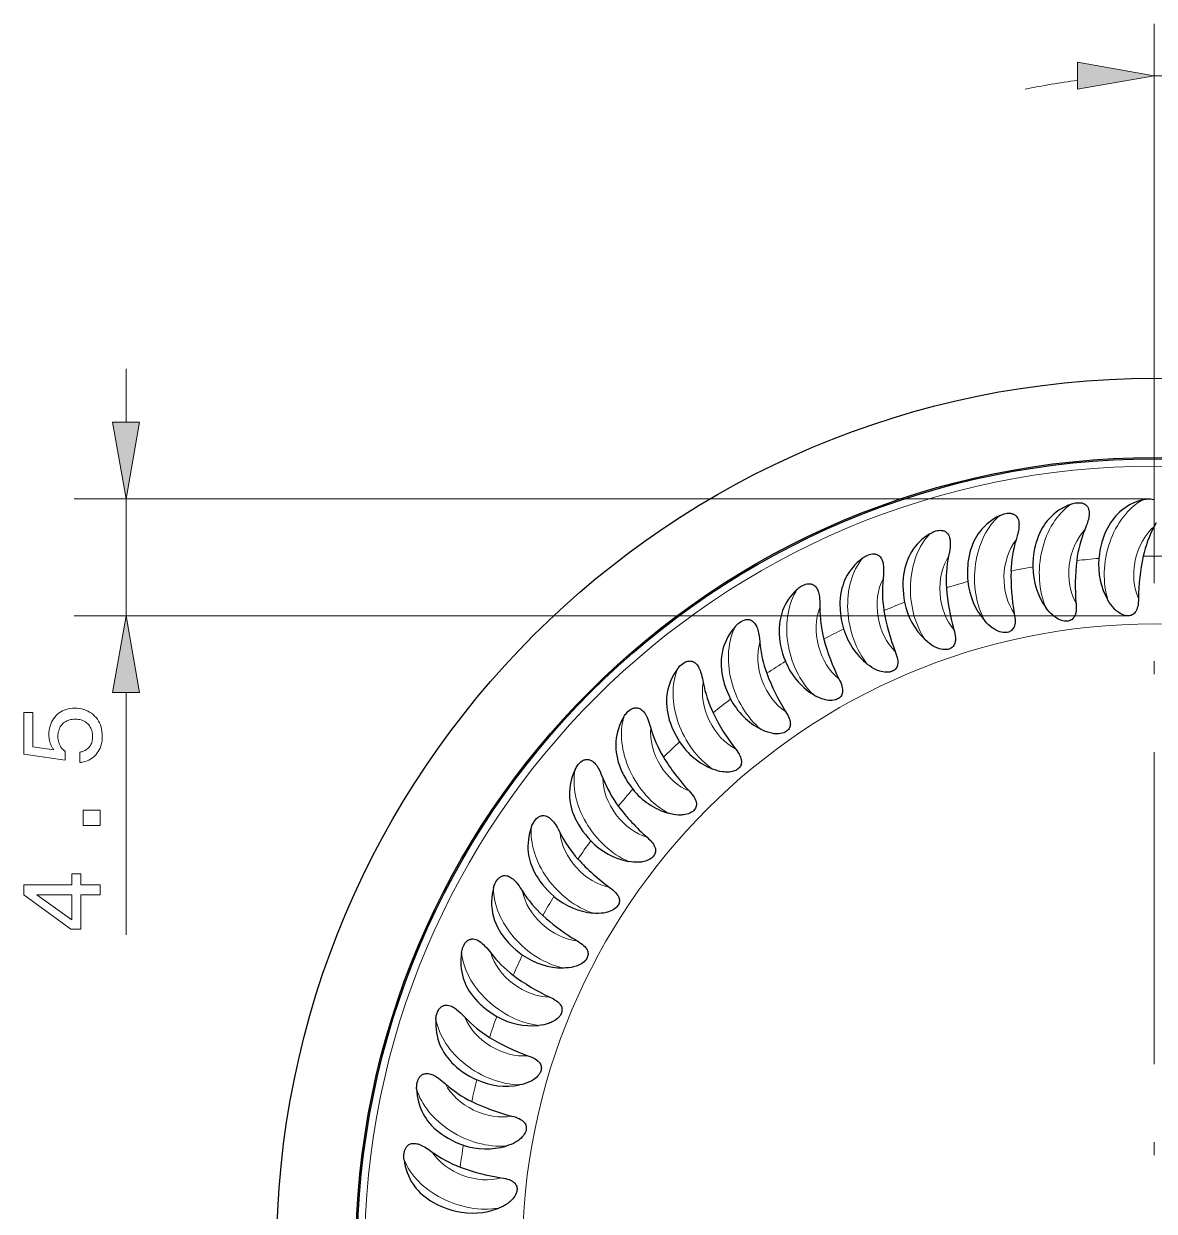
# Model space of a CAD drawing. Extents: x 0 to 420, y 0 to 594.
# Drawn here: x 101 to 144.48, y 104.23 to 149.9 of the extents above; entities that cross this region are included whole.
import ezdxf

# ---------------------------------------------------------------- set-up
doc = ezdxf.new("R2010")
doc.units = 0
doc.linetypes.add('DASHDOT', pattern=[18.5, 12, -3, 0.5, -3])

msp = doc.modelspace()

# ---------------------------------------------------------------- linework, layer by layer
at = {"lineweight": 13, "ltscale": 0.238007}
msp.add_line((144.475, 140.382), (144.475, 149.902), dxfattribs=at)
at = {"linetype": 'DASHDOT', "lineweight": 13}
msp.add_line((144.475, 140.382), (144.475, 64.649), dxfattribs=at)
at = {"lineweight": 13, "ltscale": 0.051139}
msp.add_line((104.937, 134.582), (104.937, 136.628), dxfattribs=at)
at = {"lineweight": 13}
for p, q in [((144.275, 131.628), (102.937, 131.628)), ((143.467, 127.127), (102.937, 127.127))]:
    msp.add_line(p, q, dxfattribs=at)
at = {"lineweight": 13, "ltscale": 0.112506}
msp.add_line((104.937, 127.127), (104.937, 131.628), dxfattribs=at)
at = {"lineweight": 13, "ltscale": 0.232889}
msp.add_line((104.937, 114.857), (104.937, 124.173), dxfattribs=at)
at = {"lineweight": 30, "ltscale": 0.005768}
msp.add_line((122.28, 114.629), (122.082, 114.748), dxfattribs=at)
at = {"lineweight": 13}
for points in [[(141.52, 147.381), (144.475, 147.902), (141.52, 148.423)], [(104.416, 134.582), (104.937, 131.628), (105.458, 134.582)], [(105.458, 124.173), (104.937, 127.127), (104.416, 124.173)], [(103.155, 121.483), (103.155, 121.884), (103.201, 121.892), (103.244, 121.903), (103.286, 121.917), (103.326, 121.932), (103.363, 121.951), (103.399, 121.971), (103.432, 121.995), (103.464, 122.02), (103.493, 122.048), (103.521, 122.079), (103.546, 122.112), (103.568, 122.146), (103.588, 122.182), (103.605, 122.22), (103.619, 122.26), (103.631, 122.301), (103.64, 122.345), (103.647, 122.39), (103.651, 122.436), (103.652, 122.485), (103.651, 122.544), (103.645, 122.601), (103.636, 122.655), (103.623, 122.707), (103.607, 122.757), (103.586, 122.804), (103.562, 122.849), (103.535, 122.892), (103.504, 122.932), (103.469, 122.97), (103.431, 123.005), (103.391, 123.036), (103.348, 123.063), (103.304, 123.087), (103.257, 123.107), (103.207, 123.124), (103.155, 123.137), (103.101, 123.146), (103.045, 123.151), (102.986, 123.153), (102.926, 123.151), (102.869, 123.146), (102.814, 123.137), (102.762, 123.124), (102.712, 123.108), (102.664, 123.088), (102.619, 123.064), (102.577, 123.037), (102.537, 123.006), (102.499, 122.972), (102.465, 122.934), (102.434, 122.894), (102.407, 122.852), (102.383, 122.807), (102.363, 122.759), (102.347, 122.709), (102.334, 122.657), (102.325, 122.602), (102.32, 122.545), (102.318, 122.485), (102.319, 122.45), (102.321, 122.416), (102.324, 122.383), (102.329, 122.35), (102.335, 122.317), (102.343, 122.286), (102.352, 122.255), (102.362, 122.224), (102.374, 122.195), (102.387, 122.165), (102.402, 122.137), (102.418, 122.109), (102.435, 122.082), (102.454, 122.056), (102.474, 122.03), (102.495, 122.005), (102.518, 121.981), (102.542, 121.958), (102.567, 121.935), (102.594, 121.913), (102.594, 121.57), (101.004, 121.806), (101.004, 123.408), (101.359, 123.408), (101.359, 122.095), (102.166, 121.975), (102.148, 121.997), (102.13, 122.019), (102.113, 122.043), (102.097, 122.067), (102.083, 122.092), (102.069, 122.118), (102.055, 122.144), (102.043, 122.172), (102.032, 122.2), (102.022, 122.229), (102.012, 122.258), (102.004, 122.288), (101.996, 122.319), (101.99, 122.35), (101.984, 122.382), (101.98, 122.414), (101.977, 122.447), (101.974, 122.48), (101.973, 122.514), (101.972, 122.548), (101.975, 122.639), (101.983, 122.726), (101.997, 122.809), (102.016, 122.889), (102.041, 122.965), (102.071, 123.037), (102.106, 123.106), (102.148, 123.171), (102.194, 123.233), (102.246, 123.291), (102.303, 123.345), (102.363, 123.393), (102.426, 123.435), (102.493, 123.471), (102.563, 123.502), (102.637, 123.528), (102.714, 123.547), (102.794, 123.561), (102.878, 123.57), (102.965, 123.573), (103.058, 123.57), (103.147, 123.561), (103.232, 123.546), (103.314, 123.525), (103.393, 123.498), (103.467, 123.465), (103.538, 123.426), (103.606, 123.382), (103.67, 123.331), (103.73, 123.274), (103.786, 123.213), (103.836, 123.148), (103.88, 123.079), (103.918, 123.007), (103.95, 122.931), (103.977, 122.851), (103.997, 122.768), (104.012, 122.682), (104.02, 122.591), (104.023, 122.497), (104.021, 122.414), (104.014, 122.334), (104.002, 122.256), (103.985, 122.182), (103.964, 122.11), (103.937, 122.041), (103.906, 121.975), (103.87, 121.912), (103.83, 121.852), (103.784, 121.794), (103.735, 121.741), (103.682, 121.693), (103.627, 121.649), (103.569, 121.611), (103.507, 121.577), (103.443, 121.548), (103.375, 121.525), (103.305, 121.506), (103.231, 121.492)], [(103.937, 119.057), (103.294, 119.057), (103.294, 119.653), (103.937, 119.653)], [(103.937, 116.394), (103.195, 116.394), (103.195, 115.077), (102.815, 115.077), (101.004, 116.39), (101.004, 116.782), (102.849, 116.782), (102.849, 117.21), (103.195, 117.21), (103.195, 116.782), (103.937, 116.782)], [(102.849, 115.439), (102.849, 116.394), (101.506, 116.394)]]:
    msp.add_lwpolyline(points, close=True, dxfattribs=at)
at = {"lineweight": 30}
for points in [[(144.024, 131.59), (143.902, 131.553), (143.782, 131.51), (143.666, 131.46), (143.553, 131.404), (143.444, 131.342), (143.34, 131.274), (143.241, 131.2), (143.146, 131.119), (143.071, 131.047), (142.999, 130.972), (142.931, 130.892), (142.867, 130.81)], [(144.024, 131.59), (144.071, 131.602), (144.118, 131.612), (144.163, 131.62), (144.209, 131.625), (144.271, 131.628), (144.333, 131.625), (144.394, 131.617), (144.451, 131.602), (144.479, 131.593)], [(141.262, 131.416), (141.144, 131.367), (141.029, 131.313), (140.918, 131.252), (140.811, 131.186), (140.709, 131.114), (140.612, 131.036), (140.52, 130.952), (140.433, 130.864), (140.365, 130.785), (140.301, 130.702), (140.241, 130.617), (140.185, 130.529)], [(141.262, 131.416), (141.307, 131.432), (141.354, 131.447), (141.398, 131.458), (141.443, 131.468), (141.505, 131.476), (141.567, 131.48), (141.628, 131.477), (141.686, 131.468), (141.715, 131.461), (141.742, 131.453), (141.768, 131.442), (141.793, 131.43), (141.817, 131.416), (141.839, 131.401), (141.858, 131.384), (141.876, 131.367), (141.893, 131.347), (141.909, 131.327), (141.934, 131.283), (141.953, 131.237), (141.966, 131.188), (141.973, 131.138), (141.977, 131.087), (141.976, 131.048), (141.974, 131.009), (141.967, 130.952), (141.957, 130.895), (141.944, 130.836), (141.928, 130.777), (141.892, 130.662), (141.864, 130.586), (141.805, 130.436)], [(138.529, 130.98), (138.416, 130.92), (138.307, 130.855), (138.203, 130.784), (138.103, 130.708), (138.008, 130.626), (137.918, 130.54), (137.834, 130.448), (137.757, 130.351), (137.696, 130.266), (137.64, 130.178), (137.589, 130.088), (137.542, 129.995)], [(138.529, 130.98), (138.573, 131), (138.618, 131.019), (138.661, 131.035), (138.705, 131.048), (138.766, 131.063), (138.827, 131.072), (138.888, 131.076), (138.947, 131.072), (138.976, 131.068), (139.004, 131.062), (139.031, 131.054), (139.057, 131.044), (139.081, 131.033), (139.105, 131.019), (139.126, 131.005), (139.146, 130.989), (139.164, 130.971), (139.182, 130.952), (139.211, 130.911), (139.234, 130.867), (139.252, 130.82), (139.264, 130.771), (139.272, 130.72), (139.275, 130.681), (139.277, 130.642), (139.275, 130.585), (139.271, 130.528), (139.263, 130.467), (139.253, 130.407), (139.228, 130.289), (139.208, 130.211), (139.163, 130.056)], [(142.867, 130.81), (142.793, 130.703), (142.725, 130.592), (142.663, 130.477), (142.606, 130.359), (142.555, 130.237), (142.51, 130.114), (142.485, 130.038), (142.463, 129.962), (142.423, 129.808), (142.39, 129.652), (142.365, 129.494), (142.346, 129.336)], [(144.544, 130.707), (144.472, 130.563)], [(135.85, 130.286), (135.744, 130.215), (135.642, 130.14), (135.544, 130.06), (135.452, 129.975), (135.365, 129.884), (135.284, 129.789), (135.209, 129.69), (135.141, 129.586), (135.089, 129.496), (135.042, 129.403), (134.999, 129.308), (134.961, 129.211)], [(135.85, 130.286), (135.892, 130.31), (135.935, 130.333), (135.976, 130.353), (136.019, 130.371), (136.078, 130.391), (136.138, 130.406), (136.198, 130.415), (136.257, 130.418), (136.286, 130.416), (136.315, 130.413), (136.343, 130.407), (136.37, 130.4), (136.395, 130.391), (136.42, 130.38), (136.442, 130.368), (136.463, 130.354), (136.484, 130.338), (136.503, 130.32), (136.536, 130.282), (136.563, 130.24), (136.585, 130.195), (136.602, 130.147), (136.614, 130.098), (136.621, 130.06), (136.626, 130.021), (136.631, 129.964), (136.632, 129.906), (136.63, 129.845), (136.626, 129.785), (136.611, 129.665), (136.599, 129.585), (136.57, 129.426)], [(140.185, 130.529), (140.121, 130.416), (140.064, 130.299), (140.013, 130.178), (139.968, 130.055), (139.929, 129.929), (139.896, 129.802), (139.878, 129.724), (139.863, 129.646), (139.838, 129.489), (139.82, 129.331), (139.81, 129.172), (139.807, 129.012)], [(137.542, 129.995), (137.489, 129.876), (137.443, 129.754), (137.404, 129.629), (137.371, 129.502), (137.344, 129.373), (137.323, 129.243), (137.313, 129.164), (137.305, 129.085), (137.295, 128.926), (137.292, 128.767), (137.297, 128.607), (137.309, 128.448)], [(133.25, 129.34), (133.15, 129.26), (133.056, 129.175), (132.966, 129.086), (132.882, 128.992), (132.804, 128.894), (132.733, 128.792), (132.668, 128.686), (132.61, 128.577), (132.567, 128.482), (132.529, 128.385), (132.495, 128.286), (132.466, 128.186)], [(133.25, 129.34), (133.289, 129.369), (133.329, 129.395), (133.369, 129.419), (133.409, 129.441), (133.466, 129.467), (133.524, 129.487), (133.584, 129.502), (133.642, 129.51), (133.671, 129.511), (133.7, 129.511), (133.728, 129.508), (133.756, 129.503), (133.782, 129.497), (133.807, 129.488), (133.831, 129.478), (133.853, 129.466), (133.875, 129.452), (133.896, 129.437), (133.932, 129.402), (133.963, 129.363), (133.989, 129.32), (134.011, 129.274), (134.028, 129.226), (134.039, 129.188), (134.047, 129.15), (134.057, 129.094), (134.064, 129.036), (134.067, 128.976), (134.069, 128.915), (134.066, 128.794), (134.062, 128.714), (134.047, 128.553)], [(134.961, 129.211), (134.92, 129.088), (134.886, 128.962), (134.858, 128.834), (134.838, 128.704), (134.823, 128.574), (134.814, 128.442), (134.812, 128.363), (134.812, 128.283), (134.817, 128.124), (134.83, 127.965), (134.85, 127.807), (134.876, 127.65)], [(130.751, 128.152), (130.787, 128.184), (130.825, 128.214), (130.862, 128.242), (130.9, 128.267), (130.954, 128.298), (131.01, 128.324), (131.068, 128.345), (131.125, 128.358), (131.154, 128.362), (131.183, 128.364), (131.211, 128.364), (131.239, 128.362), (131.266, 128.358), (131.292, 128.352), (131.316, 128.344), (131.339, 128.334), (131.363, 128.323), (131.384, 128.309), (131.424, 128.278), (131.459, 128.242), (131.489, 128.202), (131.515, 128.158), (131.537, 128.112), (131.551, 128.076), (131.563, 128.039), (131.578, 127.983), (131.59, 127.927), (131.599, 127.867), (131.607, 127.807), (131.616, 127.686), (131.618, 127.605), (131.62, 127.444)], [(130.751, 128.152), (130.659, 128.062), (130.573, 127.969), (130.492, 127.872), (130.418, 127.771), (130.35, 127.666), (130.288, 127.557), (130.234, 127.445), (130.187, 127.331), (130.153, 127.232), (130.124, 127.132), (130.1, 127.031), (130.081, 126.928)], [(132.466, 128.186), (132.437, 128.059), (132.415, 127.931), (132.4, 127.801), (132.392, 127.67), (132.39, 127.538), (132.394, 127.406), (132.399, 127.327), (132.406, 127.248), (132.426, 127.09), (132.454, 126.933), (132.489, 126.778), (132.531, 126.624)], [(141.468, 127.621), (141.474, 127.54), (141.476, 127.459), (141.475, 127.377), (141.47, 127.316), (141.461, 127.255), (141.446, 127.195), (141.437, 127.166), (141.425, 127.137), (141.412, 127.109), (141.397, 127.083), (141.374, 127.049), (141.347, 127.019), (141.317, 126.992), (141.284, 126.969), (141.249, 126.95), (141.211, 126.936), (141.172, 126.926), (141.132, 126.92), (141.091, 126.918), (141.06, 126.919), (141.029, 126.922), (140.967, 126.933), (140.906, 126.95), (140.846, 126.973), (140.787, 127), (140.731, 127.032), (140.691, 127.058), (140.652, 127.085), (140.611, 127.116), (140.571, 127.149), (140.5, 127.215), (140.432, 127.287), (140.369, 127.363), (140.309, 127.443)], [(143.868, 127.794), (143.866, 127.712), (143.861, 127.631), (143.852, 127.55), (143.841, 127.489), (143.826, 127.43), (143.806, 127.371), (143.794, 127.343), (143.78, 127.316), (143.764, 127.289), (143.746, 127.264), (143.72, 127.233), (143.691, 127.205), (143.658, 127.181), (143.623, 127.161), (143.586, 127.146), (143.547, 127.135), (143.507, 127.129), (143.467, 127.127), (143.426, 127.129), (143.395, 127.133), (143.364, 127.139), (143.304, 127.156), (143.245, 127.178), (143.187, 127.207), (143.132, 127.24), (143.078, 127.277), (143.041, 127.306), (143.005, 127.337), (142.967, 127.372), (142.931, 127.408), (142.865, 127.481), (142.805, 127.559), (142.749, 127.641), (142.698, 127.726)], [(128.376, 126.731), (128.409, 126.766), (128.444, 126.8), (128.478, 126.831), (128.513, 126.86), (128.564, 126.896), (128.618, 126.927), (128.673, 126.953), (128.729, 126.972), (128.758, 126.979), (128.786, 126.984), (128.814, 126.986), (128.842, 126.987), (128.869, 126.985), (128.896, 126.982), (128.92, 126.976), (128.945, 126.969), (128.969, 126.959), (128.992, 126.948), (129.034, 126.921), (129.072, 126.888), (129.106, 126.851), (129.136, 126.81), (129.162, 126.766), (129.179, 126.731), (129.195, 126.696), (129.215, 126.642), (129.233, 126.587), (129.248, 126.528), (129.261, 126.469), (129.281, 126.35), (129.292, 126.27), (129.308, 126.109)], [(139.095, 127.222), (139.108, 127.142), (139.119, 127.061), (139.125, 126.979), (139.126, 126.918), (139.123, 126.857), (139.114, 126.796), (139.107, 126.765), (139.099, 126.736), (139.088, 126.707), (139.076, 126.679), (139.056, 126.643), (139.032, 126.61), (139.005, 126.581), (138.974, 126.555), (138.941, 126.533), (138.905, 126.515), (138.867, 126.501), (138.827, 126.492), (138.787, 126.486), (138.756, 126.484), (138.725, 126.484), (138.662, 126.489), (138.6, 126.5), (138.538, 126.517), (138.477, 126.539), (138.417, 126.565), (138.375, 126.587), (138.334, 126.61), (138.29, 126.637), (138.248, 126.666), (138.17, 126.725), (138.096, 126.79), (138.025, 126.86), (137.959, 126.934)], [(128.376, 126.731), (128.294, 126.634), (128.217, 126.533), (128.146, 126.428), (128.081, 126.32), (128.023, 126.209), (127.972, 126.095), (127.929, 125.979), (127.893, 125.86), (127.868, 125.759), (127.849, 125.656), (127.834, 125.553), (127.825, 125.449)], [(130.081, 126.928), (130.064, 126.799), (130.054, 126.669), (130.051, 126.538), (130.055, 126.407), (130.066, 126.276), (130.082, 126.145), (130.095, 126.067), (130.11, 125.989), (130.145, 125.834), (130.187, 125.68), (130.237, 125.528), (130.293, 125.379)], [(136.771, 126.599), (136.792, 126.52), (136.81, 126.441), (136.824, 126.36), (136.831, 126.299), (136.833, 126.238), (136.83, 126.176), (136.826, 126.145), (136.821, 126.115), (136.813, 126.085), (136.803, 126.056), (136.787, 126.019), (136.767, 125.984), (136.742, 125.952), (136.714, 125.923), (136.683, 125.898), (136.648, 125.877), (136.612, 125.86), (136.574, 125.846), (136.534, 125.837), (136.503, 125.832), (136.472, 125.829), (136.41, 125.828), (136.347, 125.833), (136.283, 125.844), (136.22, 125.86), (136.158, 125.881), (136.114, 125.898), (136.071, 125.917), (136.025, 125.94), (135.98, 125.965), (135.897, 126.016), (135.817, 126.074), (135.74, 126.137), (135.667, 126.204)], [(134.516, 125.757), (134.545, 125.681), (134.57, 125.604), (134.592, 125.525), (134.604, 125.465), (134.613, 125.404), (134.616, 125.342), (134.615, 125.311), (134.612, 125.281), (134.607, 125.25), (134.601, 125.22), (134.588, 125.182), (134.571, 125.145), (134.55, 125.111), (134.524, 125.079), (134.495, 125.051), (134.463, 125.027), (134.429, 125.007), (134.392, 124.99), (134.353, 124.976), (134.323, 124.968), (134.292, 124.962), (134.23, 124.955), (134.167, 124.955), (134.103, 124.96), (134.039, 124.97), (133.975, 124.984), (133.93, 124.997), (133.885, 125.012), (133.837, 125.031), (133.789, 125.051), (133.702, 125.095), (133.617, 125.144), (133.535, 125.199), (133.455, 125.259)], [(126.147, 125.091), (126.177, 125.129), (126.208, 125.167), (126.239, 125.2), (126.272, 125.232), (126.319, 125.273), (126.369, 125.31), (126.422, 125.341), (126.476, 125.365), (126.503, 125.374), (126.531, 125.382), (126.559, 125.387), (126.587, 125.39), (126.614, 125.391), (126.64, 125.39), (126.666, 125.387), (126.691, 125.382), (126.715, 125.375), (126.739, 125.366), (126.784, 125.343), (126.825, 125.314), (126.862, 125.28), (126.896, 125.242), (126.926, 125.201), (126.947, 125.168), (126.966, 125.134), (126.991, 125.082), (127.013, 125.029), (127.034, 124.972), (127.053, 124.914), (127.084, 124.797), (127.102, 124.719), (127.134, 124.56)], [(127.825, 125.449), (127.821, 125.319), (127.823, 125.189), (127.833, 125.059), (127.85, 124.929), (127.872, 124.799), (127.901, 124.67), (127.921, 124.593), (127.943, 124.517), (127.993, 124.366), (128.05, 124.217), (128.114, 124.071), (128.184, 123.927)], [(126.147, 125.091), (126.074, 124.986), (126.007, 124.878), (125.946, 124.767), (125.892, 124.654), (125.845, 124.538), (125.806, 124.42), (125.773, 124.3), (125.749, 124.178), (125.734, 124.075), (125.724, 123.971), (125.72, 123.867), (125.721, 123.763)], [(132.352, 124.705), (132.388, 124.632), (132.421, 124.558), (132.45, 124.481), (132.468, 124.422), (132.482, 124.363), (132.491, 124.302), (132.493, 124.271), (132.493, 124.24), (132.491, 124.209), (132.487, 124.179), (132.478, 124.139), (132.465, 124.101), (132.447, 124.065), (132.425, 124.031), (132.398, 124.001), (132.369, 123.973), (132.336, 123.95), (132.301, 123.929), (132.264, 123.912), (132.235, 123.902), (132.205, 123.893), (132.143, 123.88), (132.081, 123.873), (132.016, 123.872), (131.951, 123.876), (131.887, 123.884), (131.84, 123.893), (131.794, 123.904), (131.745, 123.918), (131.696, 123.933), (131.604, 123.968), (131.515, 124.01), (131.428, 124.057), (131.343, 124.109)], [(124.084, 123.247), (124.11, 123.288), (124.137, 123.328), (124.165, 123.364), (124.195, 123.399), (124.238, 123.444), (124.284, 123.485), (124.334, 123.521), (124.385, 123.55), (124.412, 123.562), (124.439, 123.572), (124.466, 123.58), (124.493, 123.586), (124.52, 123.59), (124.547, 123.591), (124.572, 123.591), (124.598, 123.588), (124.623, 123.583), (124.648, 123.576), (124.694, 123.558), (124.738, 123.533), (124.778, 123.503), (124.815, 123.468), (124.849, 123.43), (124.873, 123.399), (124.895, 123.367), (124.925, 123.318), (124.952, 123.267), (124.979, 123.212), (125.003, 123.157), (125.045, 123.043), (125.071, 122.967), (125.117, 122.812)], [(125.721, 123.763), (125.728, 123.633), (125.743, 123.503), (125.766, 123.375), (125.794, 123.247), (125.829, 123.12), (125.87, 122.994), (125.898, 122.92), (125.927, 122.846), (125.991, 122.7), (126.062, 122.558), (126.139, 122.418), (126.222, 122.282)], [(130.298, 123.452), (130.34, 123.383), (130.38, 123.312), (130.416, 123.239), (130.44, 123.182), (130.459, 123.124), (130.474, 123.064), (130.479, 123.033), (130.482, 123.003), (130.483, 122.972), (130.482, 122.941), (130.477, 122.901), (130.467, 122.862), (130.453, 122.824), (130.434, 122.789), (130.411, 122.756), (130.384, 122.726), (130.354, 122.699), (130.32, 122.675), (130.285, 122.655), (130.257, 122.641), (130.228, 122.63), (130.168, 122.611), (130.107, 122.598), (130.043, 122.591), (129.978, 122.589), (129.913, 122.591), (129.866, 122.595), (129.819, 122.602), (129.768, 122.611), (129.718, 122.622), (129.623, 122.648), (129.53, 122.681), (129.439, 122.719), (129.35, 122.763)], [(124.084, 123.247), (124.022, 123.135), (123.965, 123.022), (123.915, 122.905), (123.872, 122.787), (123.836, 122.667), (123.808, 122.546), (123.787, 122.423), (123.774, 122.3), (123.769, 122.196), (123.77, 122.092), (123.775, 121.988), (123.786, 121.884)], [(128.372, 122.01), (128.42, 121.945), (128.467, 121.878), (128.51, 121.808), (128.539, 121.754), (128.564, 121.698), (128.584, 121.64), (128.592, 121.61), (128.598, 121.58), (128.602, 121.549), (128.604, 121.519), (128.602, 121.478), (128.596, 121.438), (128.586, 121.399), (128.57, 121.362), (128.55, 121.327), (128.527, 121.295), (128.499, 121.265), (128.468, 121.238), (128.435, 121.215), (128.408, 121.199), (128.381, 121.184), (128.323, 121.16), (128.263, 121.142), (128.2, 121.128), (128.135, 121.12), (128.07, 121.116), (128.023, 121.116), (127.976, 121.118), (127.924, 121.122), (127.873, 121.128), (127.777, 121.145), (127.681, 121.169), (127.587, 121.198), (127.494, 121.234)], [(122.206, 121.214), (122.228, 121.258), (122.251, 121.3), (122.275, 121.339), (122.301, 121.377), (122.34, 121.426), (122.382, 121.471), (122.428, 121.512), (122.477, 121.545), (122.502, 121.56), (122.528, 121.572), (122.554, 121.583), (122.581, 121.591), (122.607, 121.597), (122.634, 121.601), (122.659, 121.603), (122.684, 121.603), (122.71, 121.601), (122.736, 121.596), (122.784, 121.582), (122.83, 121.562), (122.872, 121.535), (122.913, 121.504), (122.95, 121.47), (122.977, 121.441), (123.002, 121.411), (123.036, 121.365), (123.068, 121.317), (123.099, 121.266), (123.129, 121.212), (123.182, 121.104), (123.214, 121.03), (123.275, 120.88)], [(123.786, 121.884), (123.806, 121.755), (123.833, 121.628), (123.868, 121.502), (123.908, 121.377), (123.955, 121.254), (124.008, 121.133), (124.042, 121.062), (124.078, 120.991), (124.156, 120.852), (124.24, 120.716), (124.33, 120.585), (124.426, 120.457)], [(122.206, 121.214), (122.154, 121.098), (122.109, 120.979), (122.07, 120.859), (122.038, 120.737), (122.014, 120.614), (121.998, 120.491), (121.989, 120.367), (121.987, 120.243), (121.992, 120.139), (122.003, 120.035), (122.018, 119.932), (122.038, 119.83)], [(126.591, 120.391), (126.646, 120.331), (126.699, 120.269), (126.748, 120.203), (126.782, 120.152), (126.812, 120.099), (126.838, 120.043), (126.849, 120.014), (126.858, 119.984), (126.865, 119.954), (126.869, 119.924), (126.872, 119.883), (126.87, 119.843), (126.863, 119.803), (126.851, 119.765), (126.834, 119.728), (126.814, 119.694), (126.789, 119.662), (126.761, 119.632), (126.73, 119.605), (126.705, 119.587), (126.679, 119.57), (126.624, 119.54), (126.565, 119.516), (126.504, 119.497), (126.441, 119.482), (126.376, 119.472), (126.329, 119.468), (126.282, 119.465), (126.231, 119.464), (126.179, 119.465), (126.082, 119.473), (125.984, 119.488), (125.887, 119.508), (125.792, 119.535)], [(122.038, 119.83), (122.071, 119.704), (122.11, 119.579), (122.156, 119.457), (122.208, 119.337), (122.267, 119.219), (122.331, 119.103), (122.372, 119.035), (122.414, 118.968), (122.505, 118.837), (122.601, 118.711), (122.704, 118.588), (122.811, 118.47)], [(120.529, 119.013), (120.547, 119.058), (120.566, 119.103), (120.587, 119.144), (120.609, 119.184), (120.643, 119.236), (120.681, 119.285), (120.722, 119.33), (120.767, 119.368), (120.791, 119.385), (120.816, 119.4), (120.841, 119.413), (120.867, 119.424), (120.892, 119.432), (120.918, 119.439), (120.943, 119.443), (120.969, 119.445), (120.995, 119.445), (121.02, 119.443), (121.07, 119.434), (121.117, 119.418), (121.162, 119.396), (121.205, 119.369), (121.246, 119.338), (121.275, 119.312), (121.303, 119.285), (121.341, 119.242), (121.378, 119.198), (121.414, 119.149), (121.448, 119.098), (121.511, 118.995), (121.551, 118.925), (121.626, 118.782)], [(120.529, 119.013), (120.489, 118.892), (120.455, 118.77), (120.428, 118.646), (120.408, 118.522), (120.395, 118.397), (120.391, 118.273), (120.394, 118.149), (120.404, 118.025), (120.419, 117.922), (120.439, 117.819), (120.464, 117.718), (120.494, 117.619)], [(124.973, 118.61), (125.033, 118.556), (125.092, 118.499), (125.147, 118.438), (125.186, 118.391), (125.221, 118.34), (125.252, 118.287), (125.265, 118.259), (125.277, 118.231), (125.287, 118.201), (125.294, 118.172), (125.301, 118.132), (125.302, 118.091), (125.299, 118.051), (125.291, 118.012), (125.278, 117.973), (125.261, 117.937), (125.239, 117.903), (125.214, 117.871), (125.186, 117.841), (125.163, 117.82), (125.139, 117.801), (125.086, 117.766), (125.03, 117.737), (124.971, 117.712), (124.91, 117.691), (124.846, 117.675), (124.8, 117.666), (124.753, 117.659), (124.702, 117.653), (124.651, 117.65), (124.553, 117.648), (124.455, 117.653), (124.356, 117.665), (124.258, 117.682)], [(120.494, 117.619), (120.538, 117.496), (120.589, 117.376), (120.647, 117.259), (120.71, 117.144), (120.78, 117.032), (120.854, 116.923), (120.901, 116.86), (120.95, 116.797), (121.053, 116.675), (121.161, 116.558), (121.275, 116.446), (121.393, 116.339)], [(119.069, 116.662), (119.083, 116.709), (119.098, 116.755), (119.114, 116.798), (119.132, 116.84), (119.161, 116.895), (119.194, 116.948), (119.232, 116.996), (119.273, 117.038), (119.295, 117.057), (119.318, 117.075), (119.342, 117.09), (119.366, 117.103), (119.391, 117.114), (119.416, 117.123), (119.441, 117.13), (119.466, 117.134), (119.492, 117.137), (119.517, 117.137), (119.567, 117.133), (119.616, 117.121), (119.663, 117.103), (119.709, 117.081), (119.752, 117.053), (119.783, 117.031), (119.814, 117.006), (119.856, 116.968), (119.897, 116.926), (119.937, 116.881), (119.976, 116.835), (120.049, 116.738), (120.095, 116.672), (120.183, 116.536)], [(123.532, 116.684), (123.597, 116.635), (123.66, 116.584), (123.721, 116.529), (123.764, 116.485), (123.804, 116.439), (123.84, 116.388), (123.856, 116.362), (123.87, 116.335), (123.882, 116.306), (123.893, 116.278), (123.903, 116.238), (123.909, 116.198), (123.909, 116.158), (123.905, 116.118), (123.896, 116.079), (123.882, 116.041), (123.864, 116.005), (123.842, 115.97), (123.816, 115.938), (123.796, 115.915), (123.773, 115.894), (123.724, 115.854), (123.672, 115.82), (123.615, 115.789), (123.556, 115.763), (123.494, 115.741), (123.449, 115.727), (123.403, 115.716), (123.353, 115.705), (123.302, 115.697), (123.205, 115.686), (123.106, 115.682), (123.007, 115.684), (122.908, 115.691)], [(119.167, 115.271), (119.223, 115.153), (119.285, 115.038), (119.353, 114.927), (119.427, 114.819), (119.507, 114.714), (119.592, 114.613), (119.645, 114.554), (119.699, 114.496), (119.813, 114.385), (119.932, 114.278), (120.055, 114.178), (120.183, 114.082)], [(117.84, 114.183), (117.848, 114.231), (117.859, 114.278), (117.871, 114.322), (117.886, 114.366), (117.909, 114.424), (117.937, 114.479), (117.97, 114.531), (118.006, 114.577), (118.027, 114.598), (118.048, 114.617), (118.07, 114.635), (118.093, 114.65), (118.117, 114.664), (118.141, 114.675), (118.165, 114.684), (118.189, 114.691), (118.215, 114.696), (118.24, 114.699), (118.291, 114.699), (118.34, 114.692), (118.389, 114.679), (118.436, 114.66), (118.482, 114.638), (118.515, 114.618), (118.548, 114.596), (118.594, 114.562), (118.638, 114.525), (118.683, 114.484), (118.726, 114.441), (118.807, 114.352), (118.859, 114.29), (118.96, 114.164)], [(122.28, 114.629), (122.349, 114.587), (122.417, 114.542), (122.483, 114.493), (122.53, 114.453), (122.574, 114.411), (122.614, 114.364), (122.633, 114.339), (122.65, 114.313), (122.665, 114.287), (122.678, 114.259), (122.692, 114.221), (122.701, 114.181), (122.706, 114.141), (122.705, 114.101), (122.7, 114.061), (122.689, 114.022), (122.675, 113.984), (122.656, 113.948), (122.634, 113.914), (122.615, 113.889), (122.595, 113.865), (122.55, 113.822), (122.501, 113.782), (122.448, 113.746), (122.391, 113.714), (122.332, 113.687), (122.288, 113.669), (122.244, 113.653), (122.195, 113.638), (122.145, 113.624), (122.049, 113.604), (121.951, 113.591), (121.853, 113.583), (121.754, 113.582)], [(117.84, 114.183), (117.823, 114.057), (117.813, 113.93), (117.81, 113.804), (117.814, 113.678), (117.825, 113.553), (117.844, 113.43), (117.87, 113.309), (117.904, 113.189), (117.938, 113.091), (117.977, 112.994), (118.021, 112.899), (118.069, 112.807)], [(118.069, 112.807), (118.136, 112.695), (118.208, 112.587), (118.287, 112.483), (118.371, 112.382), (118.461, 112.286), (118.554, 112.193), (118.613, 112.139), (118.673, 112.087), (118.796, 111.987), (118.925, 111.892), (119.057, 111.804), (119.194, 111.721)], [(121.229, 112.464), (121.302, 112.429), (121.374, 112.39), (121.444, 112.348), (121.495, 112.313), (121.542, 112.275), (121.587, 112.232), (121.608, 112.209), (121.627, 112.185), (121.645, 112.16), (121.66, 112.134), (121.678, 112.097), (121.691, 112.059), (121.699, 112.019), (121.702, 111.979), (121.701, 111.939), (121.694, 111.899), (121.683, 111.86), (121.668, 111.822), (121.65, 111.786), (121.633, 111.76), (121.615, 111.734), (121.575, 111.686), (121.53, 111.642), (121.48, 111.601), (121.427, 111.564), (121.371, 111.531), (121.329, 111.509), (121.286, 111.489), (121.238, 111.469), (121.19, 111.451), (121.097, 111.423), (121.001, 111.4), (120.903, 111.383), (120.805, 111.372)], [(116.851, 111.598), (116.855, 111.647), (116.861, 111.695), (116.869, 111.74), (116.88, 111.785), (116.897, 111.845), (116.92, 111.902), (116.947, 111.957), (116.98, 112.006), (116.998, 112.029), (117.017, 112.051), (117.038, 112.07), (117.059, 112.088), (117.081, 112.103), (117.105, 112.117), (117.128, 112.128), (117.151, 112.137), (117.176, 112.144), (117.201, 112.15), (117.251, 112.155), (117.301, 112.152), (117.351, 112.144), (117.4, 112.13), (117.447, 112.112), (117.483, 112.095), (117.517, 112.077), (117.566, 112.047), (117.614, 112.015), (117.662, 111.978), (117.709, 111.939), (117.798, 111.858), (117.856, 111.802), (117.968, 111.686)], [(116.851, 111.598), (116.847, 111.471), (116.849, 111.344), (116.857, 111.218), (116.873, 111.093), (116.896, 110.97), (116.927, 110.849), (116.965, 110.731), (117.01, 110.615), (117.053, 110.52), (117.101, 110.428), (117.154, 110.338), (117.21, 110.251)], [(117.21, 110.251), (117.287, 110.146), (117.37, 110.045), (117.458, 109.948), (117.552, 109.856), (117.65, 109.768), (117.752, 109.685), (117.815, 109.637), (117.88, 109.591), (118.012, 109.503), (118.149, 109.421), (118.29, 109.345), (118.433, 109.276)], [(120.388, 110.209), (120.465, 110.181), (120.54, 110.15), (120.614, 110.114), (120.667, 110.084), (120.719, 110.051), (120.767, 110.013), (120.79, 109.992), (120.811, 109.97), (120.831, 109.946), (120.849, 109.921), (120.87, 109.887), (120.887, 109.85), (120.899, 109.811), (120.906, 109.772), (120.908, 109.731), (120.905, 109.691), (120.898, 109.651), (120.887, 109.612), (120.872, 109.574), (120.858, 109.547), (120.842, 109.52), (120.807, 109.468), (120.766, 109.42), (120.72, 109.374), (120.671, 109.333), (120.618, 109.294), (120.578, 109.268), (120.538, 109.244), (120.492, 109.22), (120.446, 109.198), (120.356, 109.16), (120.262, 109.128), (120.167, 109.102), (120.07, 109.082)], [(116.113, 108.932), (116.112, 108.98), (116.114, 109.028), (116.118, 109.074), (116.123, 109.12), (116.135, 109.181), (116.152, 109.241), (116.175, 109.298), (116.202, 109.35), (116.218, 109.374), (116.235, 109.397), (116.254, 109.419), (116.273, 109.438), (116.294, 109.456), (116.316, 109.472), (116.338, 109.485), (116.36, 109.496), (116.384, 109.506), (116.409, 109.514), (116.458, 109.523), (116.508, 109.526), (116.558, 109.522), (116.608, 109.513), (116.658, 109.499), (116.694, 109.486), (116.73, 109.471), (116.782, 109.446), (116.832, 109.418), (116.884, 109.386), (116.934, 109.352), (117.031, 109.28), (117.094, 109.229), (117.217, 109.125)], [(116.113, 108.932), (116.12, 108.804), (116.134, 108.678), (116.155, 108.553), (116.183, 108.431), (116.218, 108.31), (116.259, 108.193), (116.308, 108.079), (116.364, 107.968), (116.416, 107.877), (116.473, 107.79), (116.534, 107.705), (116.599, 107.624)], [(119.766, 107.885), (119.845, 107.864), (119.923, 107.84), (119.999, 107.812), (120.056, 107.787), (120.11, 107.759), (120.162, 107.725), (120.186, 107.707), (120.21, 107.687), (120.232, 107.665), (120.252, 107.642), (120.276, 107.609), (120.296, 107.574), (120.312, 107.537), (120.323, 107.498), (120.329, 107.458), (120.33, 107.418), (120.327, 107.378), (120.319, 107.338), (120.307, 107.299), (120.297, 107.27), (120.284, 107.241), (120.253, 107.187), (120.217, 107.135), (120.176, 107.085), (120.131, 107.039), (120.082, 106.996), (120.045, 106.966), (120.006, 106.938), (119.964, 106.91), (119.92, 106.883), (119.833, 106.837), (119.743, 106.797), (119.651, 106.762), (119.556, 106.732)], [(116.599, 107.624), (116.685, 107.527), (116.777, 107.434), (116.874, 107.347), (116.976, 107.264), (117.082, 107.186), (117.191, 107.112), (117.259, 107.071), (117.327, 107.031), (117.468, 106.956), (117.612, 106.887), (117.759, 106.825), (117.909, 106.77)], [(115.632, 106.206), (115.626, 106.255), (115.623, 106.303), (115.622, 106.349), (115.624, 106.395), (115.63, 106.457), (115.641, 106.518), (115.658, 106.577), (115.68, 106.631), (115.694, 106.657), (115.709, 106.682), (115.725, 106.705), (115.743, 106.726), (115.762, 106.746), (115.782, 106.763), (115.803, 106.779), (115.824, 106.792), (115.847, 106.804), (115.871, 106.814), (115.919, 106.828), (115.969, 106.836), (116.019, 106.837), (116.069, 106.832), (116.12, 106.823), (116.157, 106.814), (116.195, 106.802), (116.248, 106.782), (116.301, 106.759), (116.356, 106.733), (116.409, 106.704), (116.512, 106.641), (116.58, 106.596), (116.712, 106.504)], [(115.632, 106.206), (115.651, 106.08), (115.677, 105.956), (115.709, 105.834), (115.749, 105.714), (115.795, 105.598), (115.847, 105.485), (115.907, 105.376), (115.973, 105.271), (116.033, 105.186), (116.098, 105.104), (116.167, 105.026), (116.239, 104.951)], [(119.368, 105.512), (119.448, 105.499), (119.528, 105.482), (119.607, 105.461), (119.665, 105.442), (119.722, 105.419), (119.777, 105.391), (119.803, 105.374), (119.828, 105.357), (119.852, 105.337), (119.875, 105.316), (119.902, 105.286), (119.925, 105.253), (119.944, 105.217), (119.959, 105.18), (119.968, 105.141), (119.973, 105.101), (119.974, 105.061), (119.97, 105.02), (119.962, 104.98), (119.954, 104.95), (119.944, 104.921), (119.919, 104.863), (119.888, 104.808), (119.851, 104.755), (119.811, 104.704), (119.766, 104.657), (119.732, 104.624), (119.697, 104.593), (119.657, 104.56), (119.616, 104.529), (119.534, 104.475), (119.448, 104.427), (119.36, 104.383), (119.268, 104.344)], [(116.239, 104.951), (116.335, 104.862), (116.435, 104.779), (116.54, 104.701), (116.649, 104.628), (116.762, 104.561), (116.878, 104.498), (116.949, 104.463), (117.021, 104.43), (117.168, 104.368), (117.318, 104.314), (117.47, 104.266), (117.624, 104.226)]]:
    msp.add_lwpolyline(points, dxfattribs=at)
for radius in [33.75, 30.7, 30.65]:
    msp.add_circle((144.475, 102.515), radius, dxfattribs=at)
at = {"lineweight": 13}
for radius in [30.369, 24.302]:
    msp.add_circle((144.475, 102.515), radius, dxfattribs=at)
for centre, radius, start, end in [((144.475, 123.95), 23.953, 97.0852, 101.9603), ((144.475, 123.95), 23.953, 75, 90), ((144.475, 102.515), 26.905, 94.5373, 96.3564), ((144.475, 102.515), 26.905, 89.0828, 90.9018), ((144.475, 102.515), 26.905, 99.9919, 101.8109), ((144.475, 102.515), 26.905, 105.4464, 107.2655), ((144.475, 102.515), 26.905, 110.901, 112.72), ((144.475, 102.515), 26.905, 116.3555, 118.1746), ((144.475, 102.515), 26.905, 121.8101, 123.6291), ((144.475, 102.515), 26.905, 127.2646, 129.0836), ((144.475, 102.515), 26.905, 132.7192, 134.5382), ((144.475, 102.515), 26.905, 138.1737, 139.9927), ((144.475, 102.515), 26.905, 143.6283, 145.4473), ((144.475, 102.515), 26.905, 149.0828, 150.9018), ((144.475, 102.515), 26.905, 154.5373, 156.3564), ((144.475, 102.515), 26.905, 159.9919, 161.8109), ((144.475, 102.515), 26.905, 165.4464, 167.2655), ((144.475, 102.515), 26.905, 170.901, 172.72)]:
    msp.add_arc(centre, radius, start, end, dxfattribs=at)
at = {"lineweight": 30}
for centre, radius, start, end in [((146.051, 128.692), 4.59, 157.6635, 172.9523), ((148.532, 128.423), 4.59, 152.209, 167.4977), ((143.555, 128.723), 4.59, 163.1181, 178.4068), ((141.068, 128.517), 4.59, 168.5726, 183.8613), ((145.093, 129.094), 2.758, 174.9624, 209.7304), ((151.737, 127.723), 7.87, 167.5723, 179.4866), ((146.836, 128.642), 7.87, 178.4814, 190.3957), ((142.564, 129.032), 2.758, 180.417, 215.1849), ((149.308, 128.299), 7.87, 173.0268, 184.9411), ((138.612, 128.075), 4.59, 174.0272, 189.3159), ((140.052, 128.73), 2.758, 185.8715, 220.6395), ((144.341, 128.748), 7.87, 183.9359, 195.8502), ((136.209, 127.402), 4.59, 179.4817, 194.7704), ((137.58, 128.191), 2.758, 191.3261, 226.094), ((141.848, 128.617), 7.87, 189.3905, 201.3047), ((135.171, 127.42), 2.758, 196.7806, 231.5486), ((133.881, 126.504), 4.59, 184.9363, 200.225), ((139.379, 128.249), 7.87, 194.845, 206.7593), ((132.846, 126.423), 2.758, 202.2352, 237.0031), ((136.956, 127.648), 7.87, 200.2995, 212.2138), ((131.649, 125.388), 4.59, 190.3908, 205.6795), ((130.626, 125.209), 2.758, 207.6897, 242.4576), ((134.601, 126.819), 7.87, 205.7541, 217.6684), ((129.533, 124.066), 4.59, 195.8454, 211.1341), ((128.531, 123.79), 2.758, 213.1443, 247.9122), ((132.336, 125.771), 7.87, 211.2086, 223.1229), ((127.552, 122.548), 4.59, 201.2999, 216.5886), ((126.581, 122.178), 2.758, 218.5988, 253.3667), ((130.18, 124.512), 7.87, 216.6632, 228.5775), ((125.724, 120.848), 4.59, 206.7544, 222.0432), ((124.793, 120.388), 2.758, 224.0533, 258.8213), ((128.154, 123.053), 7.87, 222.1177, 234.032), ((121.463, 116.043), 2.472, 165.5069, 171.2035), ((124.066, 118.983), 4.59, 212.209, 227.4977), ((121.036, 116.094), 2.042, 170.7624, 203.7709), ((123.183, 118.436), 2.758, 229.5079, 264.2758), ((126.327, 121.474), 7.953, 227.6141, 237.7421), ((122.593, 116.968), 4.59, 217.6635, 232.9523), ((121.767, 116.34), 2.758, 234.9624, 269.7304), ((124.562, 119.593), 7.87, 233.0268, 244.9411), ((121.319, 114.823), 4.59, 223.1181, 238.4068), ((120.555, 114.119), 2.758, 240.417, 275.1849), ((123.029, 117.623), 7.87, 238.4814, 250.3957), ((119.561, 111.793), 2.758, 245.8715, 280.6395), ((120.254, 112.566), 4.59, 228.5726, 243.8613), ((121.69, 115.516), 7.87, 243.9359, 255.8502), ((119.408, 110.218), 4.59, 234.0272, 249.3159), ((118.791, 109.382), 2.758, 251.3261, 286.094), ((120.557, 113.291), 7.87, 249.3904, 261.3047), ((118.255, 106.91), 2.758, 256.7806, 291.5485)]:
    msp.add_arc(centre, radius, start, end, dxfattribs=at)
at = {"lineweight": 13}
for centre, major_axis, start_param, end_param in [((144.542, 129.097), (0.585, 2.687), 0.562278, 2.251929), ((142.015, 128.983), (0.326, 2.731), 0.562278, 2.251929), ((139.51, 128.629), (0.065, 2.749), 0.562278, 2.251929), ((137.05, 128.039), (-0.196, 2.743), 0.562278, 2.251929), ((142.577, 128.915), (0.232, 1.936), 0.75642, 2.383945), ((145.095, 128.976), (0.415, 1.905), 0.75642, 2.383945), ((140.076, 128.615), (0.046, 1.949), 0.75642, 2.383945), ((134.658, 127.217), (-0.456, 2.712), 0.562278, 2.251929), ((137.615, 128.079), (-0.139, 1.945), 0.75642, 2.383945), ((135.216, 127.311), (-0.323, 1.923), 0.75642, 2.383945), ((132.354, 126.172), (-0.712, 2.656), 0.562278, 2.251929), ((132.901, 126.319), (-0.505, 1.884), 0.75642, 2.383945), ((130.16, 124.913), (-0.961, 2.577), 0.562278, 2.251929), ((130.69, 125.111), (-0.681, 1.827), 0.75642, 2.383945), ((128.096, 123.451), (-1.202, 2.474), 0.562278, 2.251929), ((128.605, 123.698), (-0.852, 1.754), 0.75642, 2.383945), ((126.18, 121.799), (-1.431, 2.348), 0.562278, 2.251929), ((126.663, 122.094), (-1.015, 1.665), 0.75642, 2.383945), ((124.43, 119.973), (-1.648, 2.201), 0.562278, 2.251929), ((124.883, 120.312), (-1.169, 1.561), 0.75642, 2.383945), ((122.861, 117.989), (-1.85, 2.035), 0.562278, 2.251929), ((123.28, 118.369), (-1.312, 1.443), 0.75642, 2.383945), ((121.488, 115.864), (-2.035, 1.85), 0.562278, 2.251929), ((121.869, 116.283), (-1.443, 1.312), 0.75642, 2.383945), ((120.324, 113.619), (-2.201, 1.648), 0.562278, 2.251929), ((120.663, 114.072), (-1.561, 1.169), 0.75642, 2.383945), ((119.378, 111.273), (-2.348, 1.431), 0.562278, 2.251929), ((119.672, 111.756), (-1.665, 1.015), 0.75642, 2.383945), ((118.659, 108.847), (-2.474, 1.202), 0.562278, 2.251929), ((118.906, 109.356), (-1.754, 0.852), 0.75642, 2.383945), ((118.371, 106.895), (-1.827, 0.681), 0.75642, 2.383945), ((118.174, 106.365), (-2.577, 0.961), 0.562278, 2.251929)]:
    msp.add_ellipse(centre, major_axis=major_axis, ratio=0.707107, start_param=start_param, end_param=end_param, dxfattribs=at)
for points in [[(141.52, 147.381), (144.475, 147.902), (141.52, 147.381), (141.52, 148.423)], [(104.416, 134.582), (104.937, 131.628), (104.416, 134.582), (105.458, 134.582)], [(105.458, 124.173), (104.937, 127.127), (105.458, 124.173), (104.416, 124.173)]]:
    msp.add_solid(points, dxfattribs=at)

doc.saveas('drawing.dxf')
